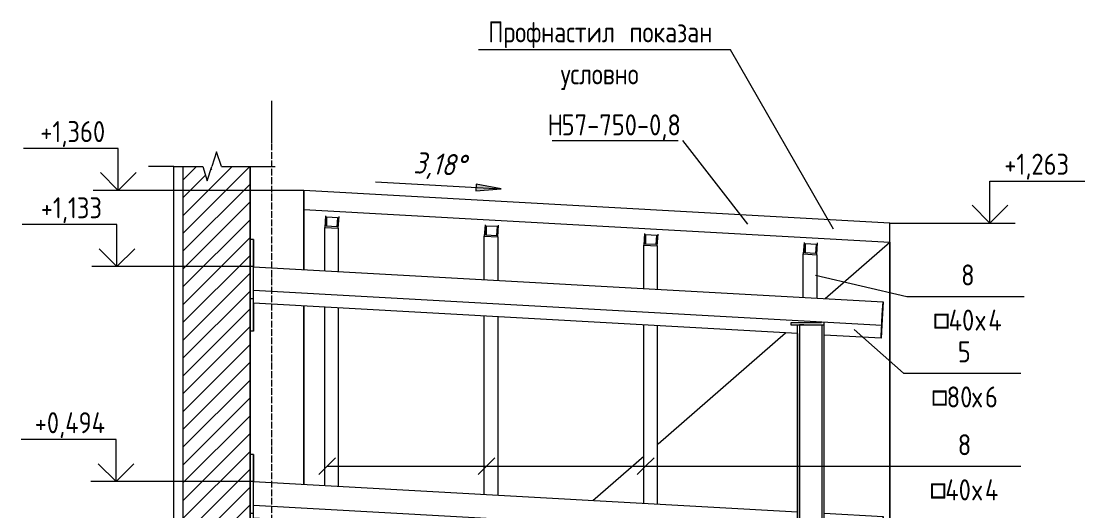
# Model space of a CAD drawing. Header units: millimetres. Extents: x 1343 to 81479, y -38120 to 27770.
# Drawn here: x 7810 to 10977, y 407 to 1864 of the extents above; entities that cross this region are included whole.
import ezdxf

# ---------------------------------------------------------------- set-up
doc = ezdxf.new("R2010")
doc.units = ezdxf.units.MM
doc.linetypes.add('02 Штрихпунктирная _20 мм_', pattern=[25, 20, -2.5, 0, -2.5])
for name, color, linetype, lineweight in [('AA_Oformlenie', 7, 'Continuous', 9), ('AA_Vinoska', 7, 'Continuous', 9), ('AA_Visotnaya otmetka', 7, 'Continuous', 9), ('AF_Balki', 7, 'Continuous', 20), ('AF_Pokritie', 7, 'Continuous', 9), ('AF_Stena', 7, 'Continuous', 9), ('AF_Stena_Опалубка_Существующая', 253, 'Continuous', 20), ('Gen_Dim', 7, 'Continuous', 9), ('KR_Colonna_KG', 7, 'Continuous', 20), ('Оси', 7, 'Continuous', 9)]:
    doc.layers.add(name, color=color, linetype=linetype, lineweight=lineweight)
doc.styles.add('GOST Common', font='GOST_Common.ttf', dxfattribs={"width": 0.85, "height": 62.5})
doc.styles.add('ISOCPEUR', font='isocpeur.TTF', dxfattribs={"width": 0.85, "height": 62.5})
doc.styles.add('ISOCPEUR_4', font='isocpeur.TTF', dxfattribs={"width": 0.85, "height": 62.5})
doc.styles.add('ISOCPEUR_I', font='isocpeui.ttf', dxfattribs={"width": 0.85, "height": 63.701923})

# ---------------------------------------------------------------- blocks, each defined once
blk = doc.blocks.new('253_Профиль гнутый сварной квадратный _НесКаркас_Балка_ - Балка_80х6-4084833-КР_РЗ_Км_2')
at = {"layer": 'AF_Balki'}
for p, q in [((-21145.1, 1133.2), (-19270.1, 1029)), ((-21145.1, 1063.2), (-19273.9, 959.2)), ((-19525.1, 934.2), (-21145.1, 1024.3)), ((-19270.1, 1029), (-19273.9, 959.2)), ((-19273.8, 961.5), (-19270.5, 1020.9)), ((-19270.5, 1020.9), (-19272.3, 987.9)), ((-19272.2, 990.2), (-19270.1, 1029)), ((-19276.1, 920.4), (-19272.2, 990.2)), ((-19272.3, 987.9), (-19275.6, 928.5)), ((-19273.9, 959.2), (-19276.1, 920.4)), ((-19275.6, 928.5), (-19273.8, 961.5)), ((-19276.1, 920.4), (-19445.1, 929.8))]:
    blk.add_line(p, q, dxfattribs=at)
blk = doc.blocks.new('253_Профиль гнутый сварной квадратный _НесКаркас_Балка_ - Балка_40х4-4135800-КР_РЗ_Км_2')
at = {"layer": 'AF_Balki'}
for p, q in [((-19505.1, 1205.1), (-19507.5, 1171)), ((-19467.6, 1168.8), (-19465.1, 1203.7)), ((-19503.3, 1174.2), (-19501.3, 1202.1)), ((-19471.3, 1172.5), (-19503.3, 1174.2)), ((-19501.3, 1202.1), (-19469.3, 1200.4)), ((-19501.3, 1174.1), (-19501.3, 1202.1)), ((-19469.3, 1200.4), (-19471.3, 1172.5)), ((-19507.5, 1171), (-19467.6, 1168.8)), ((-19507.5, 1042.2), (-19507.5, 1171)), ((-19467.6, 1168.8), (-19467.6, 1040))]:
    blk.add_line(p, q, dxfattribs=at)
blk = doc.blocks.new('354_Прокат Лист _НесКаркас_РабПлоск_ - 354_Прокат Лист _НесКаркас_РабПлоск_-4016997-КР_РЗ_Км_2')
at = {"layer": 'AF_Balki'}
for p, q in [((-19453.7, 966.1), (-19545, 966.1)), ((-19545, 966.1), (-19545, 960.1)), ((-19545, 960.1), (-19445, 960.1)), ((-19445, 960.1), (-19445, 965.7))]:
    blk.add_line(p, q, dxfattribs=at)
blk = doc.blocks.new('354_Прокат Лист _НесКаркас_РабПлоск_ - 354_Прокат Лист _НесКаркас_РабПлоск_-V3-КР_РЗ_Км_2')
at = {"layer": 'AF_Balki'}
for p, q in [((-21145.1, 1213.6), (-21155.1, 1213.6)), ((-21155.1, 1213.6), (-21155.1, 1038.9)), ((-21155.1, 1213.6), (-21155.1, 1116.3)), ((-21145.1, 1038.9), (-21145.1, 1213.6)), ((-21145.1, 1213.6), (-21145.1, 1133.2)), ((-21155.1, 941.6), (-21155.1, 1116.3)), ((-21155.1, 1038.9), (-21145.1, 1038.9)), ((-21155.1, 1038.9), (-21155.1, 941.6)), ((-21145.1, 941.6), (-21145.1, 1038.9)), ((-21145.1, 1024.3), (-21145.1, 941.6)), ((-21145.1, 941.6), (-21155.1, 941.6))]:
    blk.add_line(p, q, dxfattribs=at)
blk = doc.blocks.new('243_Профиль гнутый сварной квадратный _НесКол_2ур_ - 80х6-4107662-КР_РЗ_Км_2')
at = {"layer": 'KR_Colonna_KG'}
for p, q in [((-19518.1, -860), (-19518.1, 960.1)), ((-19452.1, 960.1), (-19452.1, -860))]:
    blk.add_line(p, q, dxfattribs=at)
blk = doc.blocks.new('253_Профиль гнутый сварной квадратный _НесКаркас_Балка_ - Балка_40х4-4135802-КР_РЗ_Км_2')
at = {"layer": 'AF_Balki'}
for p, q in [((-19980, 1231.5), (-19982.5, 1197.3)), ((-19978.3, 1200.6), (-19976.3, 1228.5)), ((-19976.3, 1228.5), (-19944.3, 1226.7)), ((-19976.3, 1200.5), (-19976.3, 1228.5)), ((-19944.3, 1226.7), (-19946.3, 1198.8)), ((-19942.6, 1195.1), (-19940.1, 1230)), ((-19982.5, 1197.3), (-19942.6, 1195.1)), ((-19982.5, 1068.6), (-19982.5, 1197.3)), ((-19946.3, 1198.8), (-19978.3, 1200.6)), ((-19942.6, 1195.1), (-19942.6, 1066.4)), ((-19982.5, 429), (-19982.5, 959.6)), ((-19942.6, 957.4), (-19942.6, 426.8)), ((-19982.5, -210.7), (-19982.5, 320)), ((-19942.6, 317.8), (-19942.6, -212.9)), ((-19982.5, -413.2), (-19982.5, -319.6)), ((-19942.6, -321.8), (-19942.6, -415.4)), ((-19940.1, -368.8), (-19940.1, -380.6)), ((-19940.1, -380.6), (-19942.6, -415.4)), ((-19942.6, -415.4), (-19982.5, -413.2))]:
    blk.add_line(p, q, dxfattribs=at)
blk = doc.blocks.new('253_Профиль гнутый сварной квадратный _НесКаркас_Балка_ - Балка_40х4-4135803-КР_РЗ_Км_2')
at = {"layer": 'AF_Balki'}
for p, q in [((-20455.1, 1258), (-20457.5, 1223.8)), ((-20453.3, 1227.1), (-20451.3, 1255)), ((-20451.3, 1255), (-20419.3, 1253.3)), ((-20451.3, 1227), (-20451.3, 1255)), ((-20419.3, 1253.3), (-20421.3, 1225.3)), ((-20417.6, 1221.6), (-20415.1, 1256.5)), ((-20457.5, 1223.8), (-20417.6, 1221.6)), ((-20457.5, 1095), (-20457.5, 1223.8)), ((-20421.3, 1225.3), (-20453.3, 1227.1)), ((-20417.6, 1221.6), (-20417.6, 1092.8)), ((-20457.5, 455.4), (-20457.5, 986.1)), ((-20417.6, 983.8), (-20417.6, 453.2)), ((-20457.5, -184.3), (-20457.5, 346.4)), ((-20417.6, 344.2), (-20417.6, -186.5)), ((-20457.5, -386.7), (-20457.5, -293.2)), ((-20417.6, -295.4), (-20417.6, -388.9)), ((-20415.1, -342.5), (-20415.1, -354)), ((-20415.1, -354), (-20417.6, -388.9)), ((-20417.6, -388.9), (-20457.5, -386.7))]:
    blk.add_line(p, q, dxfattribs=at)
blk = doc.blocks.new('253_Профиль гнутый сварной квадратный _НесКаркас_Балка_ - Балка_40х4-4135804-КР_РЗ_Км_2')
at = {"layer": 'AF_Balki'}
for p, q in [((-20930, 1284.3), (-20932.5, 1250)), ((-20928.3, 1253.3), (-20926.3, 1281.2)), ((-20926.3, 1281.2), (-20894.3, 1279.5)), ((-20926.3, 1253.2), (-20926.3, 1281.2)), ((-20894.3, 1279.5), (-20896.3, 1251.5)), ((-20892.6, 1247.8), (-20890.1, 1282.7)), ((-20932.5, 1250), (-20892.6, 1247.8)), ((-20932.5, 1121.4), (-20932.5, 1250)), ((-20896.3, 1251.5), (-20928.3, 1253.3)), ((-20892.6, 1247.8), (-20892.6, 1119.2)), ((-20932.5, 481.8), (-20932.5, 1012.5)), ((-20892.6, 1010.2), (-20892.6, 479.6)), ((-20932.5, -157.9), (-20932.5, 372.8)), ((-20892.6, 370.6), (-20892.6, -160.1)), ((-20932.5, -360.5), (-20932.5, -266.8)), ((-20892.6, -269), (-20892.6, -362.7)), ((-20890.1, -316.1), (-20890.1, -327.8)), ((-20890.1, -327.8), (-20892.6, -362.7)), ((-20892.6, -362.7), (-20932.5, -360.5))]:
    blk.add_line(p, q, dxfattribs=at)
blk = doc.blocks.new('253_Профиль гнутый сварной квадратный _НесКаркас_Балка_ - Балка_80х6-4084834-КР_РЗ_Км_2')
at = {"layer": 'AF_Balki'}
for p, q in [((-21145.1, 493.6), (-19525.1, 403.5)), ((-21145.1, 423.6), (-19525.1, 333.5)), ((-19525.1, 294.6), (-21145.1, 384.6)), ((-19445.1, 399.1), (-19270.1, 389.4)), ((-19270.1, 389.4), (-19273.9, 319.6)), ((-19273.8, 321.9), (-19270.5, 381.2)), ((-19270.5, 381.2), (-19272.3, 348.2)), ((-19272.2, 350.6), (-19270.1, 389.4)), ((-19276.1, 280.7), (-19272.2, 350.6)), ((-19445.1, 329.1), (-19273.9, 319.6)), ((-19273.9, 319.6), (-19276.1, 280.7)), ((-19272.3, 348.2), (-19275.6, 288.9)), ((-19275.6, 288.9), (-19273.8, 321.9)), ((-19276.1, 280.7), (-19445.1, 290.1))]:
    blk.add_line(p, q, dxfattribs=at)
blk = doc.blocks.new('011_ЛинияОбрыва _ЭлУзла_Линия_ - Тип 1-4088991-КР_РЗ_Км_2')
at = {"layer": 'AA_Oformlenie'}
for p, q in [((-21382, 258.3), (-21382, 1431.8)), ((-21382, -1049.9), (-21382, 202.6))]:
    blk.add_line(p, q, dxfattribs=at)
blk = doc.blocks.new('011_ЛинияОбрыва _ЭлУзла_Линия_ - Тип 1-4089098-КР_РЗ_Км_2')
at = {"layer": 'AA_Oformlenie'}
for p, q in [((-21382, 1431.8), (-21296, 1431.8)), ((-21240.4, 1431.8), (-21155.1, 1431.8))]:
    blk.add_line(p, q, dxfattribs=at)
blk = doc.blocks.new('044_М_Универсальная с полкой - Марка-3031129-КР_РЗ_Км_2')
at = {"layer": 'AA_Vinoska'}
blk.add_line((-20255.1, 1508.5), (-19880.1, 1508.5), dxfattribs=at)
blk = doc.blocks.new('010_Текст с выноской - Текст 2 строки-4009936-КР_РЗ_Км_2')
at = {"layer": 'AA_Vinoska'}
blk.add_line((-19724.5, 1778.6), (-20474.5, 1778.6), dxfattribs=at)
blk = doc.blocks.new('Высотные отметки - Стрелка вверх-400292-КР_РЗ_Км_2')
at = {"layer": 'AA_Vinoska'}
for p, q in [((-21547.6, 1485), (-21830.1, 1485)), ((-21547.6, 1360), (-21547.6, 1485)), ((-21547.6, 1360), (-21600.6, 1413)), ((-21547.6, 1360), (-21494.5, 1413)), ((-21472.6, 1360), (-21622.6, 1360))]:
    blk.add_line(p, q, dxfattribs=at)
blk = doc.blocks.new('043_М_Балки_Полка - Позиция_Наименование_дп14-3916595-КР_РЗ_Км_2')
at = {"layer": 'AA_Vinoska'}
blk.add_line((-19209.4, 816.2), (-18859.4, 816.2), dxfattribs=at)
blk = doc.blocks.new('043_М_Балки_Полка - Позиция_Наименование_дп14 _засечка_-3988863-КР_РЗ_Км_2')
at = {"layer": 'AA_Vinoska'}
blk.add_line((-19209.4, 539.6), (-18859.4, 539.6), dxfattribs=at)

msp = doc.modelspace()

# ---------------------------------------------------------------- hatches: boundary and pattern name
at = {"layer": 'AF_Stena'}
h = msp.add_hatch(dxfattribs=at)
h.set_pattern_fill('FP_4', color=9, style=0, pattern_type=2)
h.set_pattern_definition([(45, (9093.214, -300), (-26.5165, 26.5165), [])])
h.paths.add_polyline_path([(8291.7267, -1049.8952), (8491.7267, -1049.8952), (8491.7267, 1431.7908), (8406.4008, 1431.7908), (8406.4008, 1412.1644), (8378.2465, 1412.1644), (8378.2465, 1431.7908), (8364.4965, 1388.4895), (8350.7465, 1431.7908), (8291.7267, 1431.7908), (8291.7267, 221.5437), (8308.0675, 216.3548), (8291.7267, 211.1659), (8291.7267, -562.3732)])

# ---------------------------------------------------------------- linework, layer by layer
at = {"layer": 'AA_Vinoska'}
for p, q in [((10229.1259, 1244.9333), (9922.24, 1778.5854)), ((9974.2902, 1259.993), (9780.9446, 1508.4574)), ((8392.3236, 1475.1159), (8378.2465, 1431.7908)), ((8406.4008, 1431.7908), (8392.3236, 1475.1159)), ((8264.7662, 1431.7908), (8189.7662, 1431.7908)), ((8350.7465, 1431.7908), (8364.4965, 1388.4895)), ((8364.4965, 1388.4895), (8378.2465, 1431.7908)), ((8491.7267, 1431.7908), (8566.7267, 1431.7908)), ((10175.6195, 1108.3546), (10447.4359, 1044.9017)), ((10291.0163, 945.9562), (10437.4359, 816.1752)), ((8721.1799, 539.6446), (8696.1799, 514.6446)), ((8721.1799, 539.6446), (8746.1799, 564.6446)), ((8721.1799, 539.6446), (10437.4359, 539.6446)), ((9196.1799, 539.6446), (9171.1799, 514.6446)), ((9196.1799, 539.6446), (9221.1799, 564.6446)), ((9196.1799, 539.6446), (10437.4359, 539.6446)), ((9669.7413, 539.6446), (9644.7413, 514.6446)), ((9669.7413, 539.6446), (9694.7413, 564.6446)), ((9669.7413, 539.6446), (10437.4359, 539.6446))]:
    msp.add_line(p, q, dxfattribs=at)
at = {"layer": 'AA_Visotnaya otmetka'}
for p, q in [((8099.2376, 1360), (8099.2376, 1360)), ((8651.7267, 1360), (8099.2376, 1360)), ((10396.7267, 1263), (10503.8758, 1263)), ((10503.8758, 1263), (10694.8579, 1263)), ((8095.4428, 1133.3124), (8095.4428, 1133.3124)), ((8500.401, 1133.3124), (8095.4428, 1133.3124)), ((8092.9797, 493.5374), (8092.9797, 493.5374)), ((8501.7267, 493.5374), (8092.9797, 493.5374))]:
    msp.add_line(p, q, dxfattribs=at)
at = {"layer": 'AF_Pokritie', "lineweight": 20}
for p, q in [((8651.7267, 1303), (8651.7267, 1360)), ((8651.7267, 1360), (8651.7267, 1124.9006)), ((10396.7267, 1263), (8651.7267, 1360)), ((8651.7267, 1303), (10396.7267, 1206)), ((8651.7267, 1124.9006), (8651.7267, 1303)), ((10396.7267, 1206), (10396.7267, 1263)), ((10396.7267, -350), (10396.7267, 1263)), ((10204.0917, 1038.6087), (10396.7267, 1206)), ((10396.7267, 1206), (10396.7267, -407)), ((8651.7267, 1015.9349), (8651.7267, 485.2627)), ((8651.7267, 485.2627), (8651.7267, 1015.9349)), ((9706.6898, 606.3887), (10086.2326, 936.1944)), ((9512.2492, 437.4285), (9664.2775, 569.5343))]:
    msp.add_line(p, q, dxfattribs=at)
at = {"layer": 'AF_Stena_Опалубка_Существующая', "color": 254}
for p, q in [((8291.7267, 1431.7908), (8291.7267, 221.5437)), ((8491.7267, -1049.8952), (8491.7267, 1431.7908)), ((8491.7267, 1431.7908), (8491.7267, -1049.8952)), ((8491.7267, 1431.7908), (8491.7267, -1049.8952)), ((8491.7267, -1049.8952), (8491.7267, 1431.7908))]:
    msp.add_line(p, q, dxfattribs=at)
at = {"layer": 'Gen_Dim'}
msp.add_line((9164.2776, 1359.1773), (9239.71, 1364.8734), dxfattribs=at)
at = {"layer": 'KR_Colonna_KG'}
for p, q in [((10121.7267, 960.1448), (10200.8093, 960.1448)), ((10121.7267, -860), (10121.7267, 960.1448)), ((10140.6883, 960.1448), (10127.7267, 960.1448)), ((10201.7267, -860), (10201.7267, 960.1448)), ((10121.7267, 934.2214), (10121.7267, -860)), ((10201.7267, -860), (10201.7267, 929.7744))]:
    msp.add_line(p, q, dxfattribs=at)
at = {"layer": 'Оси'}
msp.add_line((8556.7267, 1501.8562), (8556.7267, 1626.8562), dxfattribs=at)
at = {"layer": 'Оси', "linetype": '02 Штрихпунктирная _20 мм_'}
msp.add_line((8556.7267, -1030.4869), (8556.7267, 1501.8562), dxfattribs=at)

# ---------------------------------------------------------------- block references
at = {"layer": 'AA_Oformlenie'}
for name in ['011_ЛинияОбрыва _ЭлУзла_Линия_ - Тип 1-4088991-КР_РЗ_Км_2', '011_ЛинияОбрыва _ЭлУзла_Линия_ - Тип 1-4089098-КР_РЗ_Км_2']:
    msp.add_blockref(name, (29646.7883, 0), dxfattribs=at)
at = {"layer": 'AA_Vinoska'}
for name, p in [('010_Текст с выноской - Текст 2 строки-4009936-КР_РЗ_Км_2', (29646.7883, 0)), ('044_М_Универсальная с полкой - Марка-3031129-КР_РЗ_Км_2', (29646.7883, 0)), ('Высотные отметки - Стрелка вверх-400292-КР_РЗ_Км_2', (29646.7883, 0)), ('043_М_Балки_Полка - Позиция_Наименование_дп14-3916595-КР_РЗ_Км_2', (29656.7883, 228.7265)), ('043_М_Балки_Полка - Позиция_Наименование_дп14-3916595-КР_РЗ_Км_2', (29646.7883, 0)), ('043_М_Балки_Полка - Позиция_Наименование_дп14 _засечка_-3988863-КР_РЗ_Км_2', (29646.7883, 0))]:
    msp.add_blockref(name, p, dxfattribs=at)
at = {"layer": 'AA_Visotnaya otmetka', "extrusion": (0, 0, -1)}
msp.add_blockref('Высотные отметки - Стрелка вверх-400292-КР_РЗ_Км_2', (10852.6928, -97), dxfattribs=at)
at = {"layer": 'AA_Visotnaya otmetka'}
for p in [(29642.9935, -226.6876), (29640.5305, -866.4626)]:
    msp.add_blockref('Высотные отметки - Стрелка вверх-400292-КР_РЗ_Км_2', p, dxfattribs=at)
at = {"layer": 'AF_Balki'}
for name, p in [('253_Профиль гнутый сварной квадратный _НесКаркас_Балка_ - Балка_40х4-4135804-КР_РЗ_Км_2', (29646.7883, 0)), ('253_Профиль гнутый сварной квадратный _НесКаркас_Балка_ - Балка_40х4-4135803-КР_РЗ_Км_2', (29646.7883, 0)), ('354_Прокат Лист _НесКаркас_РабПлоск_ - 354_Прокат Лист _НесКаркас_РабПлоск_-V3-КР_РЗ_Км_2', (29646.7883, 0)), ('253_Профиль гнутый сварной квадратный _НесКаркас_Балка_ - Балка_40х4-4135802-КР_РЗ_Км_2', (29646.7883, 0)), ('253_Профиль гнутый сварной квадратный _НесКаркас_Балка_ - Балка_40х4-4135800-КР_РЗ_Км_2', (29646.7883, 0)), ('253_Профиль гнутый сварной квадратный _НесКаркас_Балка_ - Балка_80х6-4084833-КР_РЗ_Км_2', (29646.7883, 0)), ('354_Прокат Лист _НесКаркас_РабПлоск_ - 354_Прокат Лист _НесКаркас_РабПлоск_-4016997-КР_РЗ_Км_2', (29646.7883, 0)), ('354_Прокат Лист _НесКаркас_РабПлоск_ - 354_Прокат Лист _НесКаркас_РабПлоск_-V3-КР_РЗ_Км_2', (29646.7883, -639.6379)), ('253_Профиль гнутый сварной квадратный _НесКаркас_Балка_ - Балка_80х6-4084834-КР_РЗ_Км_2', (29646.7883, 0))]:
    msp.add_blockref(name, p, dxfattribs=at)
at = {"layer": 'KR_Colonna_KG'}
msp.add_blockref('243_Профиль гнутый сварной квадратный _НесКол_2ур_ - 80х6-4107662-КР_РЗ_Км_2', (29646.7883, 0), dxfattribs=at)

# ---------------------------------------------------------------- texts
at = {"layer": 'AA_Vinoska', "char_height": 62.5, "attachment_point": 1}
for s, insert, width, style in [('Профнастил', (9201.1767, 1863.143), 487.225578, 'GOST Common'), ('\\fGOST Common|b0|i0|c204|p34|;\\W.85; ', (9603.178, 1863.143), 22.146617, 'GOST Common'), ('показан', (9621.4508, 1863.143), 328.792086, 'GOST Common'), ('условно', (9416.8642, 1738.143), 315.163398, 'GOST Common'), ('\\fISOCPEUR|b0|i0|c204|p34|;\\W.85;Н', (9377.4071, 1586.4016), 51.107578, 'ISOCPEUR'), ('57-750-0,8', (9419.5751, 1586.4016), 436.118, 'ISOCPEUR'), ('\\fISOCPEUR|b0|i0|c204|p34|;\\W.85;8', (10609.3135, 1139.7397), 45.99682, 'ISOCPEUR'), ('\\fISOCPEUR|b0|i0|c130|p34|;\\W.85;□', (10524.2072, 1005.4656), 57.921922, 'ISOCPEUR_4'), ('40', (10571.9976, 1005.4656), 97.104398, 'ISOCPEUR'), ('\\fISOCPEUR|b0|i0|c204|p34|;\\W.85;х', (10652.1167, 1005.4656), 45.99682, 'ISOCPEUR'), ('\\fISOCPEUR|b0|i0|c204|p34|;\\W.85;4', (10690.0679, 1005.4656), 51.107578, 'ISOCPEUR'), ('\\fISOCPEUR|b0|i0|c204|p34|;\\W.85;5', (10599.3135, 911.0132), 45.99682, 'ISOCPEUR'), ('\\fISOCPEUR|b0|i0|c130|p34|;\\W.85;□', (10518.4572, 776.739), 57.921922, 'ISOCPEUR_4'), ('80', (10566.2476, 776.739), 91.993641, 'ISOCPEUR'), ('\\fISOCPEUR|b0|i0|c204|p34|;\\W.85;6', (10680.1011, 776.739), 45.99682, 'ISOCPEUR'), ('\\fISOCPEUR|b0|i0|c204|p34|;\\W.85;х', (10642.1499, 776.739), 45.99682, 'ISOCPEUR'), ('\\fISOCPEUR|b0|i0|c204|p34|;\\W.85;8', (10599.3135, 634.4825), 45.99682, 'ISOCPEUR'), ('\\fISOCPEUR|b0|i0|c130|p34|;\\W.85;□', (10514.2072, 500.2084), 57.921922, 'ISOCPEUR_4'), ('40', (10561.9976, 500.2084), 97.104398, 'ISOCPEUR'), ('\\fISOCPEUR|b0|i0|c204|p34|;\\W.85;х', (10642.1167, 500.2084), 45.99682, 'ISOCPEUR'), ('\\fISOCPEUR|b0|i0|c204|p34|;\\W.85;4', (10680.0679, 500.2084), 51.107578, 'ISOCPEUR')]:
    msp.add_mtext(s, dxfattribs=dict(at, insert=insert, width=width, style=style))
at = {"layer": 'AA_Visotnaya otmetka', "char_height": 62.5, "attachment_point": 1, "line_spacing_factor": 1.135194, "style": 'ISOCPEUR'}
for s, insert, width in [('+1,360', (7867.1065, 1566.4199), 227.11473), ('+1,263', (10737.7267, 1469.4199), 227.11473), ('+1,133', (7868.6386, 1339.7323), 214.330126), ('+0,494', (7850.5081, 699.9573), 251.931902)]:
    msp.add_mtext(s, dxfattribs=dict(at, insert=insert, width=width))
at = {"layer": 'Gen_Dim', "insert": (8981.1467, 1474.8794), "char_height": 63.70192, "width": 184.248705, "attachment_point": 1, "rotation": 356.8183514, "line_spacing_factor": 1.135194, "style": 'ISOCPEUR_I', "bg_fill": 3, "box_fill_scale": 1.25, "bg_fill_color": 256, "bg_fill_true_color": 13158600, "bg_fill_transparency": 0}
msp.add_mtext('3,18°', dxfattribs=at)

# ---------------------------------------------------------------- next in the draw order: hatches: boundary and pattern name
at = {"layer": 'Gen_Dim'}
msp.add_hatch(color=256, dxfattribs=at).paths.add_polyline_path([(9239.71, 1364.8734), (9165.3736, 1378.8948), (9164.2776, 1359.1773)])

# ---------------------------------------------------------------- next in the draw order: linework, layer by layer
for p, q in [((8865.288, 1385.6866), (9239.71, 1364.8734)), ((9165.3736, 1378.8948), (9164.2776, 1359.1773)), ((9239.71, 1364.8734), (9165.3736, 1378.8948))]:
    msp.add_line(p, q, dxfattribs=at)

doc.saveas('drawing.dxf')
